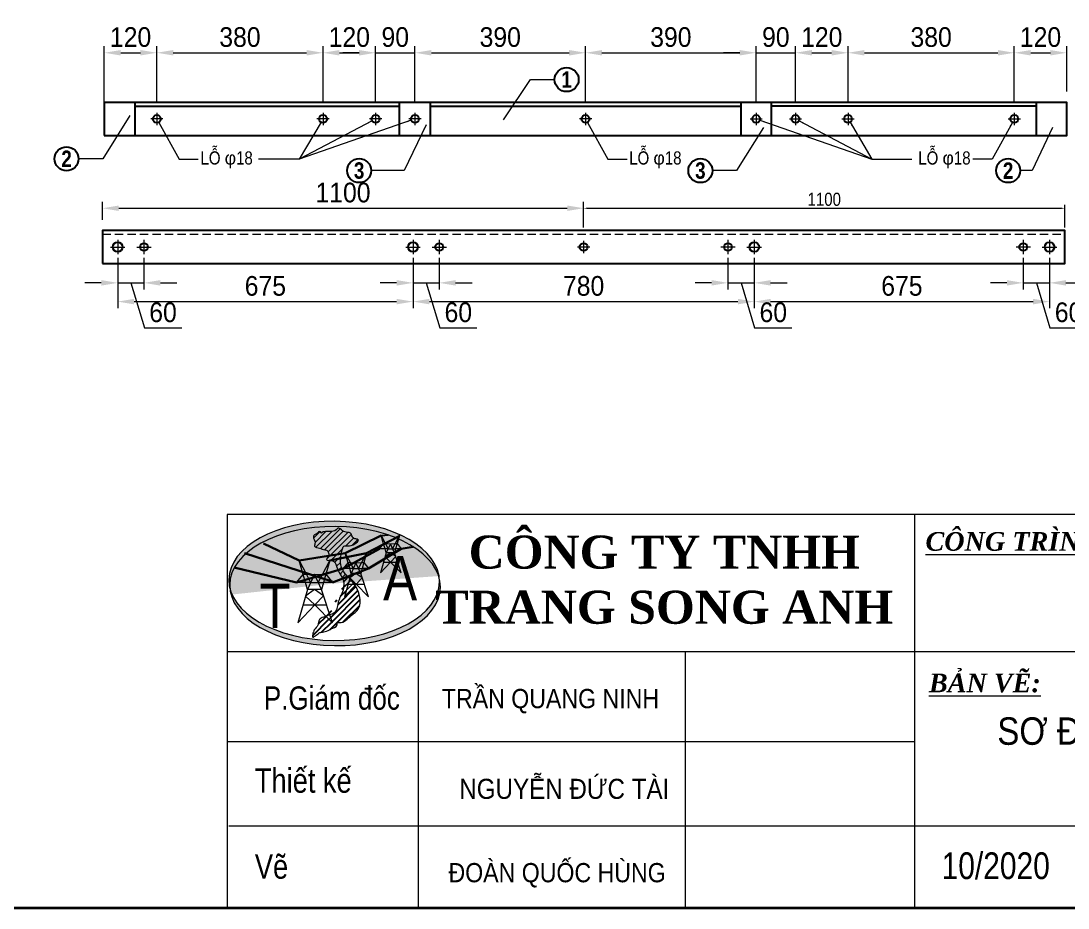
# Model space of a CAD drawing. Header units: millimetres. Extents: x -23083795 to 376618, y 113268 to 3804440.
# Drawn here: x 279559 to 284347, y 114480 to 118535 of the extents above; entities that cross this region are included whole.
import ezdxf
from ezdxf.enums import TextEntityAlignment as Align

# ---------------------------------------------------------------- set-up
doc = ezdxf.new("R2010")
doc.units = ezdxf.units.MM
doc.header["$LTSCALE"] = 6
doc.linetypes.add('ACAD_ISO10W100', pattern=[18, 12, -3, 0, -3])
doc.linetypes.add('HIDDEN', pattern=[9.525, 6.35, -3.175])
for name, color, linetype, lineweight in [('DIM', 4, 'Continuous', 13), ('Duongcoban', 4, 'Continuous', 30), ('HTDLXDM', 220, 'Continuous', 30), ('Khung', 7, 'Continuous', 20), ('Khung ten', 7, 'Continuous', 20), ('Netcoban', 4, 'Continuous', 25), ('Netkhuat1', 4, 'HIDDEN', 20), ('netlonkhungten', 32, 'Continuous', 35), ('Nettim', 1, 'ACAD_ISO10W100', 5), ('Text', 7, 'Continuous', 13)]:
    doc.layers.add(name, color=color, linetype=linetype, lineweight=lineweight)
doc.styles.add('ktenBCKT_6o$0$VN', font='arial.ttf')
doc.styles.get("Standard").update_dxf_attribs({"font": 'VHELVCN_1.TTF', "height": 60})
doc.styles.add('VN', font='VHELVEN_0.TTF')
doc.styles.add('VNI-HELVE', font='VHELVEN_0.TTF', dxfattribs={"width": 0.9})
doc.styles.add('VNI-Time', font='VTIMESN_1.TTF', dxfattribs={"width": 0.9})
doc.dimstyles.new('D50', dxfattribs={"dimtxt": 60, "dimasz": 75, "dimexe": 30, "dimexo": 50, "dimgap": 25, "dimtad": 1, "dimdec": 0, "dimdsep": 46, "dimtxsty": 'VNI-HELVE', "dimcen": 0, "dimclrd": 256, "dimclre": 256, "dimclrt": 7, "dimadec": 0, "dimazin": 0, "dimtfac": 1, "dimtdec": 0, "dimtmove": 1, "dimatfit": 3, "dimfxl": 1, "dimtolj": 1, "dimtzin": 0, "dimlwd": -1, "dimlwe": -1, "dimarcsym": 0})
doc.dimstyles.new('ISO-15', dxfattribs={"dimtxt": 2.5, "dimasz": 15, "dimexe": 15, "dimexo": 15, "dimgap": 10, "dimtad": 1, "dimtoh": 1, "dimdec": 0, "dimlfac": 0.5, "dimrnd": 1, "dimtxsty": 'Standard', "dimcen": 25, "dimclrd": 7, "dimclre": 7, "dimadec": 0, "dimazin": 0, "dimtfac": 1, "dimtdec": 0, "dimtmove": 0, "dimatfit": 3, "dimfxl": 1, "dimlwd": 0, "dimlwe": 0, "dimarcsym": 0})
doc.dimstyles.new('ISO-30', dxfattribs={"dimtxt": 60, "dimasz": 20, "dimexe": 20, "dimexo": 20, "dimgap": 10, "dimtad": 1, "dimtoh": 1, "dimdec": 0, "dimrnd": 1, "dimtxsty": 'Standard', "dimcen": 25, "dimclrd": 7, "dimclre": 7, "dimadec": 0, "dimazin": 0, "dimtfac": 1, "dimtdec": 0, "dimtmove": 0, "dimatfit": 3, "dimfxl": 1, "dimlwd": 0, "dimlwe": 0, "dimarcsym": 0})
pattern_1 = [(45, (-221098.321, 63077.36), (-12.9523387, 12.9523387), [])]

# ---------------------------------------------------------------- blocks, each defined once
blk = doc.blocks.new('*D133')
at = {"layer": 'Defpoints', "color": 0}
for p in [(284340.7, 118390), (284340.7, 118162.5), (284100.7, 118115.5)]:
    blk.add_point(p, dxfattribs=at)
at = {"layer": 'DIM'}
for p, q in [((284100.7, 118165.5), (284100.7, 118420)), ((284175.7, 118390), (284265.7, 118390)), ((284340.7, 118212.5), (284340.7, 118420))]:
    blk.add_line(p, q, dxfattribs=at)
for points in [[(284175.7, 118402.5), (284175.7, 118377.5), (284100.7, 118390)], [(284265.7, 118402.5), (284265.7, 118377.5), (284340.7, 118390)]]:
    blk.add_solid(points, dxfattribs=at)
at = {"layer": 'DIM', "color": 7, "insert": (284220.7, 118461.3), "char_height": 90, "attachment_point": 5, "style": 'VNI-HELVE'}
blk.add_mtext('\\A1;120', dxfattribs=at)
blk = doc.blocks.new('*D134')
at = {"layer": 'Defpoints', "color": 0}
for p in [(283340.7, 118390), (283100.7, 118115.5), (283340.7, 118115.5)]:
    blk.add_point(p, dxfattribs=at)
at = {"layer": 'DIM'}
for p, q in [((283100.7, 118165.5), (283100.7, 118420)), ((283175.7, 118390), (283265.7, 118390)), ((283340.7, 118165.5), (283340.7, 118420))]:
    blk.add_line(p, q, dxfattribs=at)
for points in [[(283175.7, 118402.5), (283175.7, 118377.5), (283100.7, 118390)], [(283265.7, 118402.5), (283265.7, 118377.5), (283340.7, 118390)]]:
    blk.add_solid(points, dxfattribs=at)
at = {"layer": 'DIM', "color": 7, "insert": (283220.7, 118461.3), "char_height": 90, "attachment_point": 5, "style": 'VNI-HELVE'}
blk.add_mtext('\\A1;120', dxfattribs=at)
blk = doc.blocks.new('*D135')
at = {"layer": 'Defpoints', "color": 0}
for p in [(283100.7, 118390), (282920.7, 118115.5), (283100.7, 118115.5)]:
    blk.add_point(p, dxfattribs=at)
at = {"layer": 'DIM'}
for p, q in [((282845.7, 118390), (282770.7, 118390)), ((282920.7, 118165.5), (282920.7, 118420)), ((282920.7, 118390), (283100.7, 118390)), ((283100.7, 118165.5), (283100.7, 118420)), ((283175.7, 118390), (283250.7, 118390))]:
    blk.add_line(p, q, dxfattribs=at)
for points in [[(282845.7, 118402.5), (282845.7, 118377.5), (282920.7, 118390)], [(283175.7, 118402.5), (283175.7, 118377.5), (283100.7, 118390)]]:
    blk.add_solid(points, dxfattribs=at)
at = {"layer": 'DIM', "color": 7, "insert": (283010.7, 118461.3), "char_height": 90, "attachment_point": 5, "style": 'VNI-HELVE'}
blk.add_mtext('\\A1;90', dxfattribs=at)
blk = doc.blocks.new('*D136')
at = {"layer": 'Defpoints', "color": 0}
for p in [(282920.7, 118390), (282140.7, 118115.5), (282920.7, 118115.5)]:
    blk.add_point(p, dxfattribs=at)
at = {"layer": 'DIM'}
for p, q in [((282140.7, 118165.5), (282140.7, 118420)), ((282215.7, 118390), (282845.7, 118390)), ((282920.7, 118165.5), (282920.7, 118420))]:
    blk.add_line(p, q, dxfattribs=at)
for points in [[(282215.7, 118402.5), (282215.7, 118377.5), (282140.7, 118390)], [(282845.7, 118402.5), (282845.7, 118377.5), (282920.7, 118390)]]:
    blk.add_solid(points, dxfattribs=at)
at = {"layer": 'DIM', "color": 7, "insert": (282530.7, 118461.3), "char_height": 90, "attachment_point": 5, "style": 'VNI-HELVE'}
blk.add_mtext('\\A1;390', dxfattribs=at)
blk = doc.blocks.new('*D137')
at = {"layer": 'Defpoints', "color": 0}
for p in [(284331.9, 117679.3), (282131.9, 117577), (284331.9, 117577)]:
    blk.add_point(p, dxfattribs=at)
at = {"layer": 'Netcoban', "color": 7, "lineweight": 0}
for p, q in [((282131.9, 117592), (282131.9, 117694.3)), ((282146.9, 117679.3), (284316.9, 117679.3)), ((284331.9, 117592), (284331.9, 117694.3))]:
    blk.add_line(p, q, dxfattribs=at)
at = {"layer": 'Netcoban', "color": 7}
for points in [[(282146.9, 117681.8), (282146.9, 117676.8), (282131.9, 117679.3)], [(284316.9, 117681.8), (284316.9, 117676.8), (284331.9, 117679.3)]]:
    blk.add_solid(points, dxfattribs=at)
at = {"layer": 'Netcoban', "color": 0, "insert": (283231.9, 117719.9), "char_height": 60, "attachment_point": 5}
blk.add_mtext('1100', dxfattribs=at)
blk = doc.blocks.new('*D138')
at = {"layer": 'Defpoints', "color": 0}
for p in [(284100.7, 118390), (283340.7, 118115.5), (284100.7, 118115.5)]:
    blk.add_point(p, dxfattribs=at)
at = {"layer": 'DIM'}
for p, q in [((283340.7, 118165.5), (283340.7, 118420)), ((283415.7, 118390), (284025.7, 118390)), ((284100.7, 118165.5), (284100.7, 118420))]:
    blk.add_line(p, q, dxfattribs=at)
for points in [[(283415.7, 118402.5), (283415.7, 118377.5), (283340.7, 118390)], [(284025.7, 118402.5), (284025.7, 118377.5), (284100.7, 118390)]]:
    blk.add_solid(points, dxfattribs=at)
at = {"layer": 'DIM', "color": 7, "insert": (283720.7, 118461.3), "char_height": 90, "attachment_point": 5, "style": 'VNI-HELVE'}
blk.add_mtext('\\A1;380', dxfattribs=at)
blk = doc.blocks.new('*D139')
at = {"layer": 'Defpoints', "color": 0}
for p in [(282911.9, 117468.8), (284261.9, 117468.8), (284261.9, 117252.5)]:
    blk.add_point(p, dxfattribs=at)
at = {"layer": 'DIM'}
for p, q in [((282911.9, 117418.8), (282911.9, 117222.5)), ((284261.9, 117418.8), (284261.9, 117222.5)), ((282986.9, 117252.5), (284186.9, 117252.5))]:
    blk.add_line(p, q, dxfattribs=at)
for points in [[(282986.9, 117265), (282986.9, 117240), (282911.9, 117252.5)], [(284186.9, 117265), (284186.9, 117240), (284261.9, 117252.5)]]:
    blk.add_solid(points, dxfattribs=at)
at = {"layer": 'DIM', "color": 7, "insert": (283586.9, 117323.8), "char_height": 90, "attachment_point": 5, "style": 'VNI-HELVE'}
blk.add_mtext('\\A1;675', dxfattribs=at)
blk = doc.blocks.new('*D140')
at = {"layer": 'Defpoints', "color": 0}
for p in [(282791.9, 117502), (282911.9, 117502), (282911.9, 117338.2)]:
    blk.add_point(p, dxfattribs=at)
at = {"layer": 'DIM'}
for p, q in [((282791.9, 117452), (282791.9, 117308.2)), ((282911.9, 117452), (282911.9, 117308.2)), ((282716.9, 117338.2), (282641.9, 117338.2)), ((282791.9, 117338.2), (282911.9, 117338.2)), ((282791.9, 117338.2), (282911.9, 117338.2)), ((282851.9, 117338.2), (282913.8, 117131.9)), ((282986.9, 117338.2), (283061.9, 117338.2)), ((282913.8, 117131.9), (283084.3, 117131.9))]:
    blk.add_line(p, q, dxfattribs=at)
for points in [[(282716.9, 117350.7), (282716.9, 117325.7), (282791.9, 117338.2)], [(282986.9, 117350.7), (282986.9, 117325.7), (282911.9, 117338.2)]]:
    blk.add_solid(points, dxfattribs=at)
at = {"layer": 'DIM', "color": 7, "insert": (282999, 117203.2), "char_height": 90, "attachment_point": 5, "style": 'VNI-HELVE'}
blk.add_mtext('\\A1;60', dxfattribs=at)
blk = doc.blocks.new('*D141')
at = {"layer": 'Defpoints', "color": 0}
for p in [(284141.9, 117502), (284261.9, 117502), (284261.9, 117338.2)]:
    blk.add_point(p, dxfattribs=at)
at = {"layer": 'DIM'}
for p, q in [((284141.9, 117452), (284141.9, 117308.2)), ((284261.9, 117452), (284261.9, 117308.2)), ((284066.9, 117338.2), (283991.9, 117338.2)), ((284141.9, 117338.2), (284261.9, 117338.2)), ((284141.9, 117338.2), (284261.9, 117338.2)), ((284201.9, 117338.2), (284263.8, 117131.9)), ((284336.9, 117338.2), (284411.9, 117338.2)), ((284263.8, 117131.9), (284434.3, 117131.9))]:
    blk.add_line(p, q, dxfattribs=at)
for points in [[(284066.9, 117350.7), (284066.9, 117325.7), (284141.9, 117338.2)], [(284336.9, 117350.7), (284336.9, 117325.7), (284261.9, 117338.2)]]:
    blk.add_solid(points, dxfattribs=at)
at = {"layer": 'DIM', "color": 7, "insert": (284349, 117203.2), "char_height": 90, "attachment_point": 5, "style": 'VNI-HELVE'}
blk.add_mtext('\\A1;60', dxfattribs=at)
blk = doc.blocks.new('*D142')
at = {"layer": 'Defpoints', "color": 0}
for p in [(281360.7, 118390), (281180.7, 118115.5), (281360.7, 118115.5)]:
    blk.add_point(p, dxfattribs=at)
at = {"layer": 'DIM'}
for p, q in [((281105.7, 118390), (281030.7, 118390)), ((281180.7, 118165.5), (281180.7, 118420)), ((281180.7, 118390), (281360.7, 118390)), ((281360.7, 118165.5), (281360.7, 118420)), ((281435.7, 118390), (281510.7, 118390))]:
    blk.add_line(p, q, dxfattribs=at)
for points in [[(281105.7, 118402.5), (281105.7, 118377.5), (281180.7, 118390)], [(281435.7, 118402.5), (281435.7, 118377.5), (281360.7, 118390)]]:
    blk.add_solid(points, dxfattribs=at)
at = {"layer": 'DIM', "color": 7, "insert": (281270.7, 118461.3), "char_height": 90, "attachment_point": 5, "style": 'VNI-HELVE'}
blk.add_mtext('\\A1;90', dxfattribs=at)
blk = doc.blocks.new('*D143')
at = {"layer": 'Defpoints', "color": 0}
for p in [(281180.7, 118390), (280940.7, 118115.5), (281180.7, 118115.5)]:
    blk.add_point(p, dxfattribs=at)
at = {"layer": 'DIM'}
for p, q in [((280940.7, 118165.5), (280940.7, 118420)), ((281015.7, 118390), (281105.7, 118390)), ((281180.7, 118165.5), (281180.7, 118420))]:
    blk.add_line(p, q, dxfattribs=at)
for points in [[(281015.7, 118402.5), (281015.7, 118377.5), (280940.7, 118390)], [(281105.7, 118402.5), (281105.7, 118377.5), (281180.7, 118390)]]:
    blk.add_solid(points, dxfattribs=at)
at = {"layer": 'DIM', "color": 7, "insert": (281060.7, 118461.3), "char_height": 90, "attachment_point": 5, "style": 'VNI-HELVE'}
blk.add_mtext('\\A1;120', dxfattribs=at)
blk = doc.blocks.new('*D144')
at = {"layer": 'Defpoints', "color": 0}
for p in [(280180.7, 118390), (279940.7, 118162.5), (280180.7, 118115.5)]:
    blk.add_point(p, dxfattribs=at)
at = {"layer": 'DIM'}
for p, q in [((279940.7, 118212.5), (279940.7, 118420)), ((280015.7, 118390), (280105.7, 118390)), ((280180.7, 118165.5), (280180.7, 118420))]:
    blk.add_line(p, q, dxfattribs=at)
for points in [[(280015.7, 118402.5), (280015.7, 118377.5), (279940.7, 118390)], [(280105.7, 118402.5), (280105.7, 118377.5), (280180.7, 118390)]]:
    blk.add_solid(points, dxfattribs=at)
at = {"layer": 'DIM', "color": 7, "insert": (280060.7, 118461.3), "char_height": 90, "attachment_point": 5, "style": 'VNI-HELVE'}
blk.add_mtext('\\A1;120', dxfattribs=at)
blk = doc.blocks.new('*D145')
at = {"layer": 'Defpoints', "color": 0}
for p in [(280940.7, 118390), (280180.7, 118115.5), (280940.7, 118115.5)]:
    blk.add_point(p, dxfattribs=at)
at = {"layer": 'DIM'}
for p, q in [((280180.7, 118165.5), (280180.7, 118420)), ((280255.7, 118390), (280865.7, 118390)), ((280940.7, 118165.5), (280940.7, 118420))]:
    blk.add_line(p, q, dxfattribs=at)
for points in [[(280255.7, 118402.5), (280255.7, 118377.5), (280180.7, 118390)], [(280865.7, 118402.5), (280865.7, 118377.5), (280940.7, 118390)]]:
    blk.add_solid(points, dxfattribs=at)
at = {"layer": 'DIM', "color": 7, "insert": (280560.7, 118461.3), "char_height": 90, "attachment_point": 5, "style": 'VNI-HELVE'}
blk.add_mtext('\\A1;380', dxfattribs=at)
blk = doc.blocks.new('*D146')
at = {"layer": 'Defpoints', "color": 0}
for p in [(280001.9, 117468.8), (281351.9, 117468.8), (281351.9, 117252.5)]:
    blk.add_point(p, dxfattribs=at)
at = {"layer": 'DIM'}
for p, q in [((280001.9, 117418.8), (280001.9, 117222.5)), ((281351.9, 117418.8), (281351.9, 117222.5)), ((280076.9, 117252.5), (281276.9, 117252.5))]:
    blk.add_line(p, q, dxfattribs=at)
for points in [[(280076.9, 117265), (280076.9, 117240), (280001.9, 117252.5)], [(281276.9, 117265), (281276.9, 117240), (281351.9, 117252.5)]]:
    blk.add_solid(points, dxfattribs=at)
at = {"layer": 'DIM', "color": 7, "insert": (280676.9, 117323.8), "char_height": 90, "attachment_point": 5, "style": 'VNI-HELVE'}
blk.add_mtext('\\A1;675', dxfattribs=at)
blk = doc.blocks.new('*D147')
at = {"layer": 'Defpoints', "color": 0}
for p in [(280001.9, 117502), (280121.9, 117502), (280121.9, 117338.2)]:
    blk.add_point(p, dxfattribs=at)
at = {"layer": 'DIM'}
for p, q in [((280001.9, 117452), (280001.9, 117308.2)), ((280121.9, 117452), (280121.9, 117308.2)), ((279926.9, 117338.2), (279851.9, 117338.2)), ((280001.9, 117338.2), (280121.9, 117338.2)), ((280001.9, 117338.2), (280121.9, 117338.2)), ((280061.9, 117338.2), (280123.8, 117131.9)), ((280196.9, 117338.2), (280271.9, 117338.2)), ((280123.8, 117131.9), (280294.3, 117131.9))]:
    blk.add_line(p, q, dxfattribs=at)
for points in [[(279926.9, 117350.7), (279926.9, 117325.7), (280001.9, 117338.2)], [(280196.9, 117350.7), (280196.9, 117325.7), (280121.9, 117338.2)]]:
    blk.add_solid(points, dxfattribs=at)
at = {"layer": 'DIM', "color": 7, "insert": (280209, 117203.2), "char_height": 90, "attachment_point": 5, "style": 'VNI-HELVE'}
blk.add_mtext('\\A1;60', dxfattribs=at)
blk = doc.blocks.new('*D148')
at = {"layer": 'Defpoints', "color": 0}
for p in [(281351.9, 117502), (281471.9, 117502), (281471.9, 117338.2)]:
    blk.add_point(p, dxfattribs=at)
at = {"layer": 'DIM'}
for p, q in [((281351.9, 117452), (281351.9, 117308.2)), ((281471.9, 117452), (281471.9, 117308.2)), ((281276.9, 117338.2), (281201.9, 117338.2)), ((281351.9, 117338.2), (281471.9, 117338.2)), ((281351.9, 117338.2), (281471.9, 117338.2)), ((281411.9, 117338.2), (281473.8, 117131.9)), ((281546.9, 117338.2), (281621.9, 117338.2)), ((281473.8, 117131.9), (281644.3, 117131.9))]:
    blk.add_line(p, q, dxfattribs=at)
for points in [[(281276.9, 117350.7), (281276.9, 117325.7), (281351.9, 117338.2)], [(281546.9, 117350.7), (281546.9, 117325.7), (281471.9, 117338.2)]]:
    blk.add_solid(points, dxfattribs=at)
at = {"layer": 'DIM', "color": 7, "insert": (281559, 117203.2), "char_height": 90, "attachment_point": 5, "style": 'VNI-HELVE'}
blk.add_mtext('\\A1;60', dxfattribs=at)
blk = doc.blocks.new('*D149')
at = {"layer": 'Defpoints', "color": 0}
for p in [(282131.9, 117679.3), (279931.9, 117577), (282131.9, 117577)]:
    blk.add_point(p, dxfattribs=at)
at = {"layer": 'DIM'}
for p, q in [((279931.9, 117627), (279931.9, 117709.3)), ((280006.9, 117679.3), (282056.9, 117679.3)), ((282131.9, 117627), (282131.9, 117709.3))]:
    blk.add_line(p, q, dxfattribs=at)
for points in [[(280006.9, 117691.8), (280006.9, 117666.8), (279931.9, 117679.3)], [(282056.9, 117691.8), (282056.9, 117666.8), (282131.9, 117679.3)]]:
    blk.add_solid(points, dxfattribs=at)
at = {"layer": 'DIM', "color": 7, "insert": (281031.9, 117750.5), "char_height": 90, "attachment_point": 5, "style": 'VNI-HELVE'}
blk.add_mtext('\\A1;1100', dxfattribs=at)
blk = doc.blocks.new('*D150')
at = {"layer": 'Defpoints', "color": 0}
for p in [(281351.9, 117468.8), (282911.9, 117468.8), (282911.9, 117252.5)]:
    blk.add_point(p, dxfattribs=at)
at = {"layer": 'DIM'}
for p, q in [((281351.9, 117418.8), (281351.9, 117222.5)), ((282911.9, 117418.8), (282911.9, 117222.5)), ((281426.9, 117252.5), (282836.9, 117252.5))]:
    blk.add_line(p, q, dxfattribs=at)
for points in [[(281426.9, 117265), (281426.9, 117240), (281351.9, 117252.5)], [(282836.9, 117265), (282836.9, 117240), (282911.9, 117252.5)]]:
    blk.add_solid(points, dxfattribs=at)
at = {"layer": 'DIM', "color": 7, "insert": (282131.9, 117323.8), "char_height": 90, "attachment_point": 5, "style": 'VNI-HELVE'}
blk.add_mtext('\\A1;780', dxfattribs=at)
blk = doc.blocks.new('*D151')
at = {"layer": 'Defpoints', "color": 0}
for p in [(282140.7, 118390), (281360.7, 118115.5), (282140.7, 118115.5)]:
    blk.add_point(p, dxfattribs=at)
at = {"layer": 'DIM'}
for p, q in [((281360.7, 118165.5), (281360.7, 118420)), ((281435.7, 118390), (282065.7, 118390)), ((282140.7, 118165.5), (282140.7, 118420))]:
    blk.add_line(p, q, dxfattribs=at)
for points in [[(281435.7, 118402.5), (281435.7, 118377.5), (281360.7, 118390)], [(282065.7, 118402.5), (282065.7, 118377.5), (282140.7, 118390)]]:
    blk.add_solid(points, dxfattribs=at)
at = {"layer": 'DIM', "color": 7, "insert": (281750.7, 118461.3), "char_height": 90, "attachment_point": 5, "style": 'VNI-HELVE'}
blk.add_mtext('\\A1;390', dxfattribs=at)
blk = doc.blocks.new('COTLOGO')
at = {"layer": 'Khung'}
for p, q in [((31212.1, 146981.8), (31220.3, 146966)), ((31216.6, 146966), (31212.1, 146981.8)), ((31238.4, 146966.1), (31246.5, 146981.8)), ((31246.5, 146981.8), (31242.1, 146966.5)), ((31246.5, 146981.8), (31242.1, 146966.5)), ((31209, 146956.8), (31216.6, 146966)), ((31220.3, 146966), (31216.6, 146966)), ((31219.3, 146956.8), (31216.6, 146966)), ((31220.3, 146966), (31238.6, 146966.4)), ((31220.3, 146966), (31225, 146956.8)), ((31229.3, 146966.2), (31221.5, 146949)), ((31237.1, 146949), (31229.3, 146966.2)), ((31233.6, 146956.8), (31238.4, 146966.1)), ((31238.6, 146966.4), (31242.1, 146966.5)), ((31242.1, 146966.5), (31239.3, 146956.8)), ((31242.1, 146966.5), (31249.6, 146956.8)), ((31219.3, 146956.8), (31209, 146956.8)), ((31221.5, 146949), (31210.6, 146911.5)), ((31225, 146956.8), (31219.3, 146956.8)), ((31221.5, 146949), (31219.3, 146956.8)), ((31229.3, 146949), (31219.3, 146941.7)), ((31237.1, 146949), (31221.5, 146949)), ((31225, 146956.8), (31233.6, 146956.8)), ((31239.4, 146942.1), (31229.3, 146949)), ((31233.6, 146956.8), (31239.3, 146956.8)), ((31239.3, 146956.8), (31237.1, 146949)), ((31249.6, 146911.5), (31237.1, 146949)), ((31249.6, 146956.8), (31239.3, 146956.8)), ((31219.3, 146941.7), (31229.7, 146931.8)), ((31229.7, 146931.8), (31239.4, 146942.1)), ((31210.6, 146911.5), (31229.7, 146931.8)), ((31216.5, 146931.8), (31242.8, 146931.8)), ((31229.7, 146931.8), (31249.6, 146911.5))]:
    blk.add_line(p, q, dxfattribs=at)
blk.add_lwpolyline([(31237.1, 146949), (31229.3, 146966.2), (31221.5, 146949)], dxfattribs=at)

msp = doc.modelspace()

# ---------------------------------------------------------------- hatches: boundary and pattern name
h = msp.add_hatch()
h.set_pattern_fill('ANSI31', color=256, scale=146.538984, style=0)
h.set_pattern_definition(pattern_1)
edge = h.paths.add_edge_path()
edge.add_spline(control_points=[(281030.13896, 115985.84321), (281030.776, 115984.30914), (281038.67634, 115963.34862), (281032.43013, 115922.72822), (281005.7404, 115880.65049), (281006.9328, 115835.56622), (280971.37813, 115819.44538), (280947.08537, 115812.67025), (280917.99207, 115800.58068), (280922.5362, 115769.83909), (280900.09123, 115757.96319), (280898.65259, 115743.05002), (280892.45878, 115737.47841), (280895.10404, 115729.56896), (280890.12388, 115715.28428), (280906.5324, 115724.16323), (280914.85381, 115732.13665), (280927.75522, 115741.13616), (280939.63249, 115741.56921), (280950.76829, 115744.78481), (280964.42538, 115747.73999), (280980.41496, 115760.92518), (281007.07069, 115763.27145), (281004.50073, 115788.09263), (281024.47292, 115782.44525), (281046.05013, 115795.34962), (281071.79066, 115820.88016), (281111.63393, 115846.32546), (281111.28724, 115901.115), (281097.2118, 115940.96223), (281076.89335, 115971.98211), (281061.74212, 115986.60649), (281053.75882, 115995.05986)], knot_values=[325.2065401229, 325.2065401229, 325.2065401229, 325.2065401229, 329.3844731738, 381.6250710517, 416.9810768634, 456.3326094966, 477.659535536, 506.1850717693, 524.358493758, 546.7861121352, 569.0085848396, 577.6012925026, 582.5990451646, 587.2551023114, 598.191610277, 604.0603111456, 621.9080645466, 633.0664320861, 640.7890581099, 651.1470585155, 662.1706276019, 674.9075483351, 703.4941224785, 712.4215163118, 718.2547650629, 745.3790726193, 772.3795870547, 810.7015532213, 854.8148979211, 894.0482779137, 917.4558884682, 946.5418220516, 946.5418220516, 946.5418220516, 946.5418220516], degree=3, periodic=0)
edge.add_line((281087.18794, 115955.76327), (281037.95417, 115903.59895))
edge.add_line((281037.95417, 115903.59895), (281062.09961, 115986.3833))
edge.add_spline(control_points=[(281030.13896, 115985.84321), (281030.776, 115984.30914), (281038.67634, 115963.34862), (281032.43013, 115922.72822), (281005.7404, 115880.65049), (281006.9328, 115835.56622), (280971.37813, 115819.44538), (280947.08537, 115812.67025), (280917.99207, 115800.58068), (280922.5362, 115769.83909), (280900.09123, 115757.96319), (280898.65259, 115743.05002), (280892.45878, 115737.47841), (280895.10404, 115729.56896), (280890.12388, 115715.28428), (280906.5324, 115724.16323), (280914.85381, 115732.13665), (280927.75522, 115741.13616), (280939.63249, 115741.56921), (280950.76829, 115744.78481), (280964.42538, 115747.73999), (280980.41496, 115760.92518), (281007.07069, 115763.27145), (281004.50073, 115788.09263), (281024.47292, 115782.44525), (281046.05013, 115795.34962), (281071.79066, 115820.88016), (281111.63393, 115846.32546), (281111.28724, 115901.115), (281097.2118, 115940.96223), (281076.89335, 115971.98211), (281061.74212, 115986.60649), (281053.75882, 115995.05986)], knot_values=[325.2065401229, 325.2065401229, 325.2065401229, 325.2065401229, 329.3844731738, 381.6250710517, 416.9810768634, 456.3326094966, 477.659535536, 506.1850717693, 524.358493758, 546.7861121352, 569.0085848396, 577.6012925026, 582.5990451646, 587.2551023114, 598.191610277, 604.0603111456, 621.9080645466, 633.0664320861, 640.7890581099, 651.1470585155, 662.1706276019, 674.9075483351, 703.4941224785, 712.4215163118, 718.2547650629, 745.3790726193, 772.3795870547, 810.7015532213, 854.8148979211, 894.0482779137, 917.4558884682, 946.5418220516, 946.5418220516, 946.5418220516, 946.5418220516], degree=3, periodic=0)
edge.add_line((281053.75882, 115995.05986), (281030.13896, 115985.84321))
edge.add_spline(control_points=[(281030.13896, 115985.84321), (281030.776, 115984.30914), (281038.67634, 115963.34862), (281032.43013, 115922.72822), (281005.7404, 115880.65049), (281006.9328, 115835.56622), (280971.37813, 115819.44538), (280947.08537, 115812.67025), (280917.99207, 115800.58068), (280922.5362, 115769.83909), (280900.09123, 115757.96319), (280898.65259, 115743.05002), (280892.45878, 115737.47841), (280895.10404, 115729.56896), (280890.12388, 115715.28428), (280906.5324, 115724.16323), (280914.85381, 115732.13665), (280927.75522, 115741.13616), (280939.63249, 115741.56921), (280950.76829, 115744.78481), (280964.42538, 115747.73999), (280980.41496, 115760.92518), (281007.07069, 115763.27145), (281004.50073, 115788.09263), (281024.47292, 115782.44525), (281046.05013, 115795.34962), (281071.79066, 115820.88016), (281111.63393, 115846.32546), (281111.28724, 115901.115), (281097.2118, 115940.96223), (281076.89335, 115971.98211), (281061.74212, 115986.60649), (281053.75882, 115995.05986)], knot_values=[325.2065401229, 325.2065401229, 325.2065401229, 325.2065401229, 329.3844731738, 381.6250710517, 416.9810768634, 456.3326094966, 477.659535536, 506.1850717693, 524.358493758, 546.7861121352, 569.0085848396, 577.6012925026, 582.5990451646, 587.2551023114, 598.191610277, 604.0603111456, 621.9080645466, 633.0664320861, 640.7890581099, 651.1470585155, 662.1706276019, 674.9075483351, 703.4941224785, 712.4215163118, 718.2547650629, 745.3790726193, 772.3795870547, 810.7015532213, 854.8148979211, 894.0482779137, 917.4558884682, 946.5418220516, 946.5418220516, 946.5418220516, 946.5418220516], degree=3, periodic=0)
edge.add_line((280971.63141, 115820.31637), (280983.70045, 115784.10925))
edge.add_line((280983.70045, 115784.10925), (280954.04602, 115814.39186))
at = {"layer": 'Duongcoban'}
h = msp.add_hatch(color=2, dxfattribs=at)
edge = h.paths.add_edge_path()
edge.add_ellipse((280991.35184, 115976.02794), major_axis=(-481.61986, 5.22768), ratio=0.5655754413, start_angle=183.23337471, end_angle=368.26912322)
edge.add_line((280512.86838, 115958.88906), (280513.74393, 115959.19147))
edge.add_ellipse((280995.33386, 115952.16942), major_axis=(-481.61986, 5.22768), ratio=0.5655754413, start_angle=235.14401623, end_angle=359.6225408, ccw=False)
edge.add_line((281273.01334, 116172.70449), (281288.52937, 116180.82411))
edge.add_line((281288.52937, 116180.82411), (281290.02547, 116183.71766))
edge.add_line((281290.02547, 116183.71766), (281285.39284, 116167.50346))
edge.add_ellipse((280995.33386, 115952.16942), major_axis=(-481.61986, 5.22768), ratio=0.5655754413, start_angle=188.26912322, end_angle=233.32082378, ccw=False)
at = {"layer": 'Khung ten'}
h = msp.add_hatch(color=256, dxfattribs=at)
edge = h.paths.add_edge_path()
edge.add_ellipse((280991.35184, 115976.02794), major_axis=(-481.61986, 5.22768), ratio=0.5655754413, start_angle=-176.76662529, end_angle=8.26912322)
edge.add_ellipse((280995.33386, 115952.16942), major_axis=(-481.61986, 5.22768), ratio=0.5655754413, start_angle=-171.73087678, end_angle=3.23337471, ccw=False)
h = msp.add_hatch(color=256, dxfattribs=at)
edge = h.paths.add_edge_path()
edge.add_ellipse((280995.33386, 115952.16942), major_axis=(-481.61986, 5.22768), ratio=0.5655754413, start_angle=188.26912322, end_angle=359.6225408, ccw=False)
edge.add_ellipse((280991.35184, 115976.02794), major_axis=(-481.61986, 5.22768), ratio=0.5655754413, start_angle=183.23337471, end_angle=368.26912322)
edge.add_line((280512.86838, 115958.88906), (280513.74393, 115959.19147))
h = msp.add_hatch(color=256, dxfattribs=at)
edge = h.paths.add_edge_path()
edge.add_ellipse((280991.35184, 115976.02794), major_axis=(-481.61986, 5.22768), ratio=0.5655754413, start_angle=-176.76662529, end_angle=8.26912322)
edge.add_ellipse((280995.33386, 115952.16942), major_axis=(-481.61986, 5.22768), ratio=0.5655754413, start_angle=-171.73087678, end_angle=3.23337471, ccw=False)
at = {"layer": 'Text'}
h = msp.add_hatch(color=256, dxfattribs=at)
h.set_gradient(color1=(0, 0, 255), one_color=1, tint=1)
edge = h.paths.add_edge_path()
edge.add_ellipse((280991.35184, 115976.02794), major_axis=(-481.61986, 5.22768), ratio=0.5655754413, start_angle=183.23337471, end_angle=368.26912322)
edge.add_line((280512.86838, 115958.88906), (280513.74393, 115959.19147))
edge.add_ellipse((280995.33386, 115952.16942), major_axis=(-481.61986, 5.22768), ratio=0.5655754413, start_angle=235.14401623, end_angle=359.6225408, ccw=False)
edge.add_line((281273.01334, 116172.70449), (281288.52937, 116180.82411))
edge.add_line((281288.52937, 116180.82411), (281290.02547, 116183.71766))
edge.add_line((281290.02547, 116183.71766), (281285.39284, 116167.50346))
edge.add_ellipse((280995.33386, 115952.16942), major_axis=(-481.61986, 5.22768), ratio=0.5655754413, start_angle=188.26912322, end_angle=233.32082378, ccw=False)
edge = h.paths.add_edge_path()
edge.add_ellipse((280995.33386, 115952.16942), major_axis=(-481.61986, 5.22768), ratio=0.5655754413, start_angle=3.23337471, end_angle=188.26912322)
edge.add_ellipse((280991.35184, 115976.02794), major_axis=(-481.61986, 5.22768), ratio=0.5655754413, start_angle=8.26912322, end_angle=183.23337471, ccw=False)
h = msp.add_hatch(dxfattribs=at)
h.set_pattern_fill('ANSI31', color=256, scale=146.538984, style=0)
h.set_pattern_definition(pattern_1)
edge = h.paths.add_edge_path()
edge.add_spline(control_points=[(280958.02835, 116201.03124), (280962.24062, 116201.44813), (280976.49317, 116202.85872), (280997.86598, 116200.37277), (281010.21076, 116224.20513), (281026.99235, 116207.02244), (281043.12487, 116195.86661), (281068.37823, 116200.97235), (281071.9332, 116176.65824), (281085.23782, 116167.38234), (281118.03649, 116166.0714), (281067.86216, 116126.63482), (281034.57162, 116141.45947), (281021.25499, 116095.19371), (281014.69982, 116056.30577), (281034.22094, 116017.74253), (281053.27239, 115994.49896), (281075.78276, 115973.67764), (281097.2118, 115940.96223), (281111.28724, 115901.115), (281111.63393, 115846.32546), (281071.79066, 115820.88016), (281046.05013, 115795.34962), (281024.47292, 115782.44525), (281004.50073, 115788.09263), (281007.07069, 115763.27145), (280980.41496, 115760.92518), (280964.42538, 115747.73999), (280950.76829, 115744.78481), (280939.63249, 115741.56921), (280927.75522, 115741.13616), (280914.85381, 115732.13665), (280906.5324, 115724.16323), (280890.12388, 115715.28428), (280895.10404, 115729.56896), (280892.45878, 115737.47841), (280898.65259, 115743.05002), (280900.09123, 115757.96319), (280922.5362, 115769.83909), (280917.99207, 115800.58068), (280947.08537, 115812.67025), (280971.37813, 115819.44538), (281006.9328, 115835.56622), (281005.7404, 115880.65049), (281032.43013, 115922.72822), (281040.54483, 115975.49978), (281013.26581, 116013.591), (281002.17471, 116042.50341), (280992.2481, 116073.72561), (280945.71537, 116065.76444), (280967.67804, 116087.56324), (280967.49421, 116103.52347), (280959.24785, 116117.40976), (280941.92926, 116116.80424), (280928.10048, 116128.03329), (280895.43261, 116128.926), (280910.33839, 116155.83984), (280889.60702, 116173.45543), (280904.14281, 116189.44014), (280914.56011, 116193.02706), (280920.17979, 116201.02866), (280929.99492, 116202.66387), (280932.20935, 116191.19921), (280938.17222, 116199.67407), (280946.80699, 116200.80602), (280954.01998, 116200.95079), (280958.02835, 116201.03124)], knot_values=[0, 0, 0, 0, 10.7735665845, 36.4532534733, 45.4679442593, 66.3045279719, 75.3944756711, 97.7216199934, 113.4382851597, 125.6911224312, 137.561709047, 178.2417659291, 199.701129756, 215.4548631019, 279.0507724077, 301.4044117601, 320.192794705, 354.2924737063, 377.7000842608, 416.9334642534, 461.0468089532, 499.3687751198, 526.3692895552, 553.4935971116, 559.3268458626, 568.254239696, 596.8408138394, 609.5777345726, 620.601303659, 630.9593040646, 638.6819300884, 649.8402976279, 667.6880510289, 673.5567518975, 684.4932598631, 689.1493170099, 694.1470696719, 702.7397773349, 724.9622500393, 747.3898684165, 765.5632904052, 794.0888266385, 815.4157526779, 854.7672853111, 890.1232911228, 942.3638890007, 973.9951801077, 1003.1788865432, 1022.1051133158, 1049.2720402717, 1062.8327235385, 1076.0292904817, 1089.8338192272, 1096.0900800592, 1116.7058842414, 1137.4361290827, 1150.6731388105, 1174.7028723421, 1185.0988354929, 1197.2627979239, 1201.6706222426, 1209.4680776792, 1215.0854598908, 1219.5329080381, 1227.4927713461, 1237.4490430488, 1237.4490430488, 1237.4490430488, 1237.4490430488], degree=3, periodic=0)

# ---------------------------------------------------------------- linework, layer by layer
at = {"color": 7}
msp.add_line((281207.50838, 116183.35019), (281238.16336, 116186.57277), dxfattribs=at)
at = {"layer": 'DIM'}
msp.add_line((279940.68531, 118162.54038), (279940.68531, 118390.01445), dxfattribs=at)
at = {"layer": 'Duongcoban', "color": 2}
for p, q in [((281042.38622, 116103.04096), (281206.44977, 116183.71766)), ((280831.48124, 116068.86433), (280667.62109, 116146.13461)), ((281139.8912, 116103.04096), (281288.52937, 116180.82411)), ((280981.68666, 115973.4115), (280582.23276, 116103.12614)), ((280831.74463, 116069.02641), (281042.38622, 116103.04096)), ((280971.03746, 116069.02641), (281139.8912, 116103.04096)), ((281033.52213, 116032.12825), (281198.85198, 116122.93533)), ((281148.75529, 116032.12825), (281297.62326, 116122.93533)), ((281297.62326, 116122.93533), (281351.95643, 116131.0919)), ((280819.08164, 115967.72253), (280534.78756, 116036.93777)), ((280819.08164, 115967.72253), (281033.52213, 116032.12825)), ((280983.70045, 115967.72253), (281148.75529, 116032.12825))]:
    msp.add_line(p, q, dxfattribs=at)
at = {"layer": 'Khung'}
for points in [[(287752.76092, 114480.26342), (287752.76092, 116278.6908), (280501.52527, 116278.6908), (280501.52527, 114480.26342)], [(283645.21466, 116278.6908), (283645.21466, 114480.26342)], [(280501.52527, 115653.53061), (287752.76092, 115653.53061)], [(281377.12603, 114480.26342), (281377.12603, 115653.53061)], [(282597.43543, 114480.26342), (282597.43543, 115653.53061)], [(280501.52527, 115241.14007), (283645.21466, 115241.14007)], [(280510.62123, 114856.38174), (287752.76092, 114856.38174)], [(280501.52527, 114480.26342), (287752.76092, 114480.26342)]]:
    msp.add_lwpolyline(points, dxfattribs=at)
at = {"layer": 'Netcoban'}
for p, q in [((280080.68531, 118162.54038), (280080.68531, 118012.54038)), ((280080.68531, 118146.54038), (281290.68531, 118146.54038)), ((281290.68531, 118012.54038), (281290.68531, 118162.54038)), ((281430.68531, 118162.54038), (281430.68531, 118012.54038)), ((281430.68531, 118146.54038), (282850.68531, 118146.54038)), ((282850.68531, 118162.54038), (282850.68531, 118012.54038)), ((282990.68531, 118012.54038), (282990.68531, 118162.54038)), ((284200.68531, 118146.54038), (282990.68531, 118146.54038)), ((284200.68531, 118162.54038), (284200.68531, 118012.54038))]:
    msp.add_line(p, q, dxfattribs=at)
for points in [[(279940.68531, 118012.54038), (284340.68531, 118012.54038), (284340.68531, 118162.54038), (279940.68531, 118162.54038)], [(279931.89237, 117426.95922), (284331.89237, 117426.95922), (284331.89237, 117576.95922), (279931.89237, 117576.95922)]]:
    msp.add_lwpolyline(points, close=True, dxfattribs=at)
for centre, radius in [((282054.21886, 118267.26764), 54.83715), ((280180.68531, 118087.54038), 18), ((280940.68531, 118087.54038), 18), ((281180.68531, 118087.54038), 18), ((281360.68531, 118087.54038), 18), ((282140.68531, 118087.54038), 18), ((282920.68531, 118087.54038), 18), ((283100.68531, 118087.54038), 18), ((283340.68531, 118087.54038), 18), ((284100.68531, 118087.54038), 18), ((279768.03154, 117905.50761), 54.83715), ((281105.55429, 117851.13419), 54.83715), ((282665.55429, 117851.13419), 54.83715), ((284072.59023, 117851.13419), 54.83715), ((280001.89237, 117501.95922), 22), ((280121.89237, 117501.95922), 18), ((281351.89237, 117501.95922), 22), ((281471.89237, 117501.95922), 18), ((282131.89237, 117501.95922), 18), ((282791.89237, 117501.95922), 18), ((282911.89237, 117501.95922), 22), ((284141.89237, 117501.95922), 18), ((284261.89237, 117501.95922), 22)]:
    msp.add_circle(centre, radius, dxfattribs=at)
at = {"layer": 'Netkhuat1'}
msp.add_line((279931.89237, 117560.95922), (284331.89237, 117560.95922), dxfattribs=at)
at = {"layer": 'netlonkhungten'}
msp.add_lwpolyline([(269891.2316, 127418.98101), (287752.76092, 127418.98101), (287752.76092, 114480.26342), (269891.2316, 114480.26342)], close=True, dxfattribs=at)
at = {"layer": 'Nettim'}
for p, q in [((280180.68531, 118115.54038), (280180.68531, 118059.54038)), ((280940.68531, 118115.54038), (280940.68531, 118059.54038)), ((281180.68531, 118115.54038), (281180.68531, 118059.54038)), ((281360.68531, 118115.54038), (281360.68531, 118059.54038)), ((282140.68531, 118115.54038), (282140.68531, 118059.54038)), ((282920.68531, 118115.54038), (282920.68531, 118059.54038)), ((283100.68531, 118115.54038), (283100.68531, 118059.54038)), ((283340.68531, 118115.54038), (283340.68531, 118059.54038)), ((284100.68531, 118115.54038), (284100.68531, 118059.54038)), ((280208.68531, 118087.54038), (280152.68531, 118087.54038)), ((280968.68531, 118087.54038), (280912.68531, 118087.54038)), ((281208.68531, 118087.54038), (281152.68531, 118087.54038)), ((281388.68531, 118087.54038), (281332.68531, 118087.54038)), ((282168.68531, 118087.54038), (282112.68531, 118087.54038)), ((282892.68531, 118087.54038), (282948.68531, 118087.54038)), ((283072.68531, 118087.54038), (283128.68531, 118087.54038)), ((283312.68531, 118087.54038), (283368.68531, 118087.54038)), ((284072.68531, 118087.54038), (284128.68531, 118087.54038)), ((280001.89237, 117535.1021), (280001.89237, 117468.81635)), ((280121.89237, 117535.1021), (280121.89237, 117468.81635)), ((281351.89237, 117535.1021), (281351.89237, 117468.81635)), ((281471.89237, 117535.1021), (281471.89237, 117468.81635)), ((282131.89237, 117529.95922), (282131.89237, 117473.95922)), ((282791.89237, 117535.1021), (282791.89237, 117468.81635)), ((282911.89237, 117535.1021), (282911.89237, 117468.81635)), ((284141.89237, 117535.1021), (284141.89237, 117468.81635)), ((284261.89237, 117535.1021), (284261.89237, 117468.81635)), ((279968.7495, 117501.95922), (280035.03525, 117501.95922)), ((280088.7495, 117501.95922), (280155.03525, 117501.95922)), ((281318.7495, 117501.95922), (281385.03525, 117501.95922)), ((281438.7495, 117501.95922), (281505.03525, 117501.95922)), ((282159.89237, 117501.95922), (282103.89237, 117501.95922)), ((282825.03525, 117501.95922), (282758.7495, 117501.95922)), ((282878.7495, 117501.95922), (282945.03525, 117501.95922)), ((284175.03525, 117501.95922), (284108.7495, 117501.95922)), ((284228.7495, 117501.95922), (284295.03525, 117501.95922))]:
    msp.add_line(p, q, dxfattribs=at)
at = {"layer": 'Text', "extrusion": (0, 0, -1)}
for centre in [(280991.35184, 115976.02794), (280995.33386, 115952.16942)]:
    msp.add_ellipse(centre, major_axis=(-481.61986, 5.22768), ratio=0.5655754413, dxfattribs=at)
at = {"layer": 'Text'}
msp.add_open_spline([(280958.02835, 116201.03124), (280962.24062, 116201.44813), (280976.49317, 116202.85872), (280997.86598, 116200.37277), (281010.21076, 116224.20513), (281026.99235, 116207.02244), (281043.12487, 116195.86661), (281068.37823, 116200.97235), (281071.9332, 116176.65824), (281085.23782, 116167.38234), (281118.03649, 116166.0714), (281067.86216, 116126.63482), (281034.57162, 116141.45947), (281021.25499, 116095.19371), (281014.69982, 116056.30577), (281034.22094, 116017.74253), (281053.27239, 115994.49896), (281075.78276, 115973.67764), (281097.2118, 115940.96223), (281111.28724, 115901.115), (281111.63393, 115846.32546), (281071.79066, 115820.88016), (281046.05013, 115795.34962), (281024.47292, 115782.44525), (281004.50073, 115788.09263), (281007.07069, 115763.27145), (280980.41496, 115760.92518), (280964.42538, 115747.73999), (280950.76829, 115744.78481), (280939.63249, 115741.56921), (280927.75522, 115741.13616), (280914.85381, 115732.13665), (280906.5324, 115724.16323), (280890.12388, 115715.28428), (280895.10404, 115729.56896), (280892.45878, 115737.47841), (280898.65259, 115743.05002), (280900.09123, 115757.96319), (280922.5362, 115769.83909), (280917.99207, 115800.58068), (280947.08537, 115812.67025), (280971.37813, 115819.44538), (281006.9328, 115835.56622), (281005.7404, 115880.65049), (281032.43013, 115922.72822), (281040.54483, 115975.49978), (281013.26581, 116013.591), (281002.17471, 116042.50341), (280992.2481, 116073.72561), (280945.71537, 116065.76444), (280967.67804, 116087.56324), (280967.49421, 116103.52347), (280959.24785, 116117.40976), (280941.92926, 116116.80424), (280928.10048, 116128.03329), (280895.43261, 116128.926), (280910.33839, 116155.83984), (280889.60702, 116173.45543), (280904.14281, 116189.44014), (280914.56011, 116193.02706), (280920.17979, 116201.02866), (280929.99492, 116202.66387), (280932.20935, 116191.19921), (280938.17222, 116199.67407), (280946.80699, 116200.80602), (280954.01998, 116200.95079), (280958.02835, 116201.03124)], degree=3, knots=[0, 0, 0, 0, 10.7735665845, 36.4532534733, 45.4679442593, 66.3045279719, 75.3944756711, 97.7216199934, 113.4382851597, 125.6911224312, 137.561709047, 178.2417659291, 199.701129756, 215.4548631019, 279.0507724077, 301.4044117601, 320.192794705, 354.2924737063, 377.7000842608, 416.9334642534, 461.0468089532, 499.3687751198, 526.3692895552, 553.4935971116, 559.3268458626, 568.254239696, 596.8408138394, 609.5777345726, 620.601303659, 630.9593040646, 638.6819300884, 649.8402976279, 667.6880510289, 673.5567518975, 684.4932598631, 689.1493170099, 694.1470696719, 702.7397773349, 724.9622500393, 747.3898684165, 765.5632904052, 794.0888266385, 815.4157526779, 854.7672853111, 890.1232911228, 942.3638890007, 973.9951801077, 1003.1788865432, 1022.1051133158, 1049.2720402717, 1062.8327235385, 1076.0292904817, 1089.8338192272, 1096.0900800592, 1116.7058842414, 1137.4361290827, 1150.6731388105, 1174.7028723421, 1185.0988354929, 1197.2627979239, 1201.6706222426, 1209.4680776792, 1215.0854598908, 1219.5329080381, 1227.4927713461, 1237.4490430488, 1237.4490430488, 1237.4490430488, 1237.4490430488], dxfattribs=at)

# ---------------------------------------------------------------- block references
at = {"layer": 'Duongcoban', "color": 2}
for p, xscale, yscale, zscale in [((205274.84949, -241387.58271), 2.432759509367315, 2.432759510376854, 2.432759509217472), ((192455.51922, -301063.47614), 2.838219427336298, 2.838219428285811, 2.838219427420383), ((154279.07749, -479883.14088), 4.054599181297817, 4.054599183806204, 4.054599182029119)]:
    msp.add_blockref('COTLOGO', p, dxfattribs=dict(at, xscale=xscale, yscale=yscale, zscale=zscale))

# ---------------------------------------------------------------- texts
at = {"layer": 'HTDLXDM', "insert": (285666.69532, 115352.17422), "char_height": 125.660364, "width": 4845.5427886, "attachment_point": 2, "style": 'VNI-Time'}
msp.add_mtext('SÔ ÑOÀ NGUYEÂN LYÙ TBA, HÌNH THÖÙC  XAØ, SÖÙ', dxfattribs=at)
at = {"layer": 'Netcoban', "char_height": 75, "width": 44.4348, "attachment_point": 5}
for s, insert in [('{\\fVNI-Helve-Condense|b1|i0|c0|p2;1}', (282054.21886, 118267.26764)), ('{\\fVNI-Helve-Condense|b1|i0|c0|p2;2}', (279768.03154, 117905.50761)), ('{\\fVNI-Helve-Condense|b1|i0|c0|p2;3}', (281105.55429, 117851.13419)), ('{\\fVNI-Helve-Condense|b1|i0|c0|p2;3}', (282665.55429, 117851.13419)), ('{\\fVNI-Helve-Condense|b1|i0|c0|p2;2}', (284072.59023, 117851.13419))]:
    msp.add_mtext(s, dxfattribs=dict(at, insert=insert))
at = {"layer": 'Netcoban', "char_height": 60}
for insert, attachment_point in [((280380.44665, 117939.20131), 1), ((282340.44665, 117939.20131), 1), ((283900.92397, 117939.20131), 3)]:
    msp.add_mtext('LOÃ {\\fSymbol|b0|i0|c2|p16;\\C7;f}18', dxfattribs=dict(at, insert=insert, attachment_point=attachment_point))
at = {"layer": 'Text'}
for s, p in [('A', (281215.49637, 115887.58796)), ('T', (280650.00005, 115759.97997))]:
    msp.add_text(s, height=202.72996, dxfattribs=at).set_placement(p)
at = {"layer": 'Text', "style": 'VNI-Time', "width": 0.9}
for s, height, p in [('TRAÀN QUANG NINH', 87.8723264, (281980.32234, 115393.96638)), ('NGUYEÃN ÑÖÙC TAØI', 91.8265811, (282043.53722, 114979.33545)), ('ÑOAØN QUOÁC HUØNG', 87.8723264, (282010.53553, 114598.17186))]:
    msp.add_text(s, height=height, dxfattribs=at).set_placement(p, align=Align.CENTER)
at = {"layer": 'Text'}
for s, insert, char_height, width, attachment_point, style in [('{\\fTimes New Roman|b1|i0|c0|p18;CÔNG TY TNHH\\PTRANG SONG ANH}', (282500.53205, 116183.15523), 151.1560928, 2652.7894294, 2, 'VN'), ('{\\fTimes New Roman|b1|i1|c0|p18;\\LCÔNG TRÌNH: }', (284118.55875, 116155.45367), 85.2342627, 3720.5024106, 5, 'ktenBCKT_6o$0$VN'), ('{\\fTimes New Roman|b1|i1|c0|p18;\\LBẢN VẼ: }', (283966.30472, 115508.44881), 85.2342627, 3720.5024106, 5, 'ktenBCKT_6o$0$VN'), ('{\\fArial|b0|i0|c0|p34;\\W0.8;P.\\fArial|b0|i0|c238|p34;G\\fArial|b0|i0|c0|p34;iám\\fArial|b0|i0|c238|p34; đ\\fArial|b0|i0|c0|p34;ốc}', (280669.87468, 115439.54696), 106.54282832, 1188.8162663, 4, 'VN'), ('{\\fArial|b0|i0|c238|p34;\\W0.8;Thi\\fArial|b0|i0|c0|p34;ết kế}', (280628.93528, 115062.33411), 111.3372556, 1242.3129983, 4, 'VN'), ('{\\fArial|b0|i0|c0|p34;\\W0.8;Vẽ}', (280628.93528, 114669.29047), 111.3372556, 1242.3129983, 4, 'VN'), ('{\\W0.8;10\\fArial|b0|i0|c238|p34;/20\\fArial|b0|i0|c0|p34;20}', (283768.56877, 114672.89974), 122.4709812, 785.7702888, 4, 'VN')]:
    msp.add_mtext(s, dxfattribs=dict(at, insert=insert, char_height=char_height, width=width, attachment_point=attachment_point, style=style))

# ---------------------------------------------------------------- dimensions: what is measured, and where the dimension line sits
at = {"layer": 'DIM'}
for base, p1, p2, text, picture, middle in [((280180.68531, 118390.01445), (279940.68531, 118162.54038), (280180.68531, 118115.54038), '120', '*D144', (280060.68531, 118461.26793)), ((280940.68531, 118390.01445), (280180.68531, 118115.54038), (280940.68531, 118115.54038), '380', '*D145', (280560.68531, 118461.26793)), ((281180.68531, 118390.01445), (280940.68531, 118115.54038), (281180.68531, 118115.54038), '120', '*D143', (281060.68531, 118461.26793)), ((281360.68531, 118390.01445), (281180.68531, 118115.54038), (281360.68531, 118115.54038), '90', '*D142', (281270.68531, 118461.26793)), ((282140.68531, 118390.01445), (281360.68531, 118115.54038), (282140.68531, 118115.54038), '390', '*D151', (281750.68531, 118461.26793)), ((282920.68531, 118390.01445), (282140.68531, 118115.54038), (282920.68531, 118115.54038), '390', '*D136', (282530.68531, 118461.26793)), ((283100.68531, 118390.01445), (282920.68531, 118115.54038), (283100.68531, 118115.54038), '90', '*D135', (283010.68531, 118461.26793)), ((283340.68531, 118390.01445), (283100.68531, 118115.54038), (283340.68531, 118115.54038), '120', '*D134', (283220.68531, 118461.26793)), ((284100.68531, 118390.01445), (283340.68531, 118115.54038), (284100.68531, 118115.54038), '380', '*D138', (283720.68531, 118461.26793)), ((284340.68531, 118390.01445), (284100.68531, 118115.54038), (284340.68531, 118162.54038), '120', '*D133', (284220.68531, 118461.26793)), ((282131.89237, 117679.29265), (279931.89237, 117576.95922), (282131.89237, 117576.95922), '1100', '*D149', (281031.89237, 117750.54614)), ((280121.89237, 117338.18228), (280001.89237, 117501.95922), (280121.89237, 117501.95922), '60', '*D147', (280148.77051, 117203.17532)), ((281471.89237, 117338.18228), (281351.89237, 117501.95922), (281471.89237, 117501.95922), '60', '*D148', (281498.77051, 117203.17532)), ((282911.89237, 117338.18228), (282791.89237, 117501.95922), (282911.89237, 117501.95922), '60', '*D140', (282938.77051, 117203.17532)), ((284261.89237, 117338.18228), (284141.89237, 117501.95922), (284261.89237, 117501.95922), '60', '*D141', (284288.77051, 117203.17532)), ((281351.89237, 117252.54822), (280001.89237, 117468.81635), (281351.89237, 117468.81635), '675', '*D146', (280676.89237, 117323.8017)), ((282911.89237, 117252.54822), (281351.89237, 117468.81635), (282911.89237, 117468.81635), '780', '*D150', (282131.89237, 117323.8017)), ((284261.89237, 117252.54822), (282911.89237, 117468.81635), (284261.89237, 117468.81635), '675', '*D139', (283586.89237, 117323.8017))]:
    dim = msp.add_linear_dim(base=base, p1=p1, p2=p2, text=text, dimstyle='D50', override={"dimtxt": 90}, dxfattribs=at)
    dim.commit()
    dim.dimension.update_dxf_attribs({"geometry": picture, "text_midpoint": middle})
at = {"layer": 'Netcoban'}
dim = msp.add_linear_dim(base=(284331.89237, 117679.29265), p1=(282131.89237, 117576.95922), p2=(284331.89237, 117576.95922), text='1100', dimstyle='ISO-15', dxfattribs=at)
dim.commit()
dim.dimension.update_dxf_attribs({"geometry": '*D137', "text_midpoint": (283231.89237, 117719.93265)})

# ---------------------------------------------------------------- leaders
for points, dimstyle in [([(281765.13813, 118083.61253), (281888.91017, 118267.26764), (281999.38171, 118267.26764)], 'ISO-15'), ([(280057.11227, 118103.34291), (279933.34023, 117905.50761), (279822.86869, 117905.50761)], 'ISO-15'), ([(280189.39965, 118071.79045), (280282.12568, 117904.20131), (280370.44665, 117904.20131)], 'ISO-30'), ([(281343.67711, 118081.64792), (280831.48921, 117904.20131), (280645.38901, 117904.20131)], 'ISO-30'), ([(281164.74836, 118079.17297), (280831.48921, 117904.20131), (280680.27903, 117904.20131)], 'ISO-30'), ([(280931.47451, 118072.07554), (280831.48921, 117904.20131), (280680.27903, 117904.20131)], 'ISO-30'), ([(281411.58692, 118060.73428), (281311.60162, 117851.13419), (281160.39144, 117851.13419)], 'ISO-30'), ([(282149.39965, 118071.79045), (282242.12568, 117904.20131), (282330.44665, 117904.20131)], 'ISO-30'), ([(282937.69351, 118081.64792), (283449.88141, 117904.20131), (283631.80895, 117904.20131)], 'ISO-30'), ([(283116.62227, 118079.17297), (283449.88141, 117904.20131), (283601.0916, 117904.20131)], 'ISO-30'), ([(283349.89611, 118072.07554), (283449.88141, 117904.20131), (283601.0916, 117904.20131)], 'ISO-30'), ([(284091.97098, 118071.79045), (283999.24495, 117904.20131), (283910.92397, 117904.20131)], 'ISO-30'), ([(282954.63502, 118048.9695), (282830.86298, 117851.13419), (282720.39144, 117851.13419)], 'ISO-15'), ([(284275.46109, 118048.9695), (284182.66315, 117851.13419), (284127.42738, 117851.13419)], 'ISO-15')]:
    msp.add_leader(points, dimstyle=dimstyle, override={"dimgap": 10, "dimtad": 0}, dxfattribs=at)

doc.saveas('drawing.dxf')
